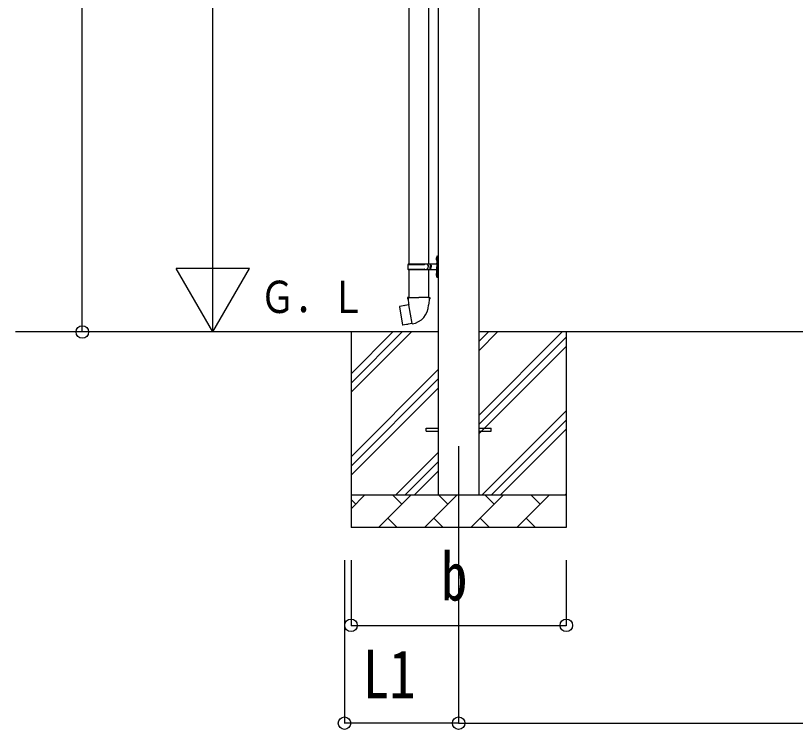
# Model space of a CAD drawing. Units: millimetres, scale not verified. Extents: x -18922 to 18922, y -13365 to 13365.
# Drawn here: x -4755 to -2364, y -4738 to -2548 of the extents above; entities that cross this region are included whole.
import ezdxf
from ezdxf.enums import TextEntityAlignment as Align

# ---------------------------------------------------------------- set-up
doc = ezdxf.new("R2010")
doc.units = ezdxf.units.MM
doc.header["$LTSCALE"] = 50
for name, color, linetype in [('0-4_YKK_12', 2, 'Continuous'), ('0-5_YKK_13', 4, 'Continuous'), ('0-6_YKK_A1', 4, 'Continuous'), ('0-7_YKK_D', 6, 'Continuous')]:
    doc.layers.add(name, color=color, linetype=linetype)
doc.styles.add('ＭＳ ゴシック', font='')
doc.styles.get('ＭＳ ゴシック').set_extended_font_data('MS Gothic')

msp = doc.modelspace()

# ---------------------------------------------------------------- linework, layer by layer
at = {"layer": '0-4_YKK_12'}
msp.add_line((-3396.45, -3868.5), (-3396.45, -4368.5), dxfattribs=at)
at = {"layer": '0-5_YKK_13'}
for p, q in [((-3548.95, -2404.99), (-3548.95, -3309.5)), ((-3488.95, -2404.99), (-3488.95, -3309.5)), ((-3465.26, -3292.35), (-3463.21, -3293.35)), ((-3463.99, -3290.35), (-3463.35, -3290.35)), ((-3463.99, -3290.35), (-3463.99, -3298.65)), ((-3463.99, -3298.65), (-3463.35, -3298.65)), ((-3463.35, -3290.35), (-3463.35, -3298.65)), ((-3463.35, -3290.35), (-3462.95, -3290.75)), ((-3463.35, -3298.65), (-3462.95, -3298.25)), ((-3463.21, -3293.35), (-3462.6, -3294.5)), ((-3462.95, -3286.5), (-3459.95, -3285)), ((-3462.95, -3286.5), (-3462.95, -3318.5)), ((-3462.95, -3290.75), (-3462.95, -3298.25)), ((-3459.95, -3285), (-3459.95, -3318.5)), ((-3459.95, -3285), (-3458.95, -3285)), ((-3458.95, -3285), (-3458.95, -3318.5)), ((-3551.95, -3311.5), (-3501.62, -3311.5)), ((-3550.95, -3309.5), (-3464.95, -3309.5)), ((-3550.95, -3309.5), (-3550.95, -3311.5)), ((-3491.95, -3309.5), (-3491.95, -3314)), ((-3491.95, -3314), (-3489.95, -3314)), ((-3491.95, -3327.5), (-3491.95, -3323)), ((-3491.95, -3323), (-3489.95, -3323)), ((-3489.95, -3314), (-3489.95, -3318.5)), ((-3489.95, -3323), (-3489.95, -3318.5)), ((-3483.95, -3309.5), (-3483.95, -3318.5)), ((-3483.95, -3314), (-3480.95, -3314)), ((-3483.95, -3327.5), (-3483.95, -3318.5)), ((-3483.95, -3323), (-3480.95, -3323)), ((-3480.95, -3314), (-3480.95, -3318.5)), ((-3480.95, -3323), (-3480.95, -3318.5)), ((-3462.95, -3350.5), (-3462.95, -3318.5)), ((-3459.95, -3352), (-3459.95, -3318.5)), ((-3458.95, -3352), (-3458.95, -3318.5)), ((-3551.95, -3325.5), (-3501.62, -3325.5)), ((-3550.95, -3327.5), (-3550.95, -3325.5)), ((-3550.95, -3327.5), (-3464.95, -3327.5)), ((-3548.95, -3327.5), (-3548.95, -3412.43)), ((-3488.95, -3327.5), (-3488.95, -3412.43)), ((-3465.26, -3340.35), (-3463.21, -3341.35)), ((-3463.99, -3338.35), (-3463.35, -3338.35)), ((-3463.99, -3338.35), (-3463.99, -3346.65)), ((-3463.99, -3346.65), (-3463.35, -3346.65)), ((-3463.35, -3338.35), (-3463.35, -3346.65)), ((-3463.35, -3338.35), (-3462.95, -3338.75)), ((-3463.35, -3346.65), (-3462.95, -3346.25)), ((-3463.21, -3341.35), (-3462.6, -3342.5)), ((-3462.95, -3338.75), (-3462.95, -3346.25)), ((-3462.95, -3350.5), (-3459.95, -3352)), ((-3459.95, -3352), (-3458.95, -3352)), ((-3550.8, -3412.43), (-3552.95, -3413.21)), ((-3552.95, -3413.21), (-3552.95, -3416.83)), ((-3552.95, -3416.83), (-3550.71, -3417.64)), ((-3550.8, -3412.43), (-3518.95, -3412.43)), ((-3550.8, -3412.43), (-3550.71, -3417.64)), ((-3550.71, -3417.64), (-3550.45, -3432.43)), ((-3487.1, -3412.43), (-3518.95, -3412.43)), ((-3484.95, -3416.83), (-3487.2, -3417.64)), ((-3487.1, -3412.43), (-3484.95, -3413.21)), ((-3484.95, -3413.21), (-3484.95, -3416.83)), ((-3577.41, -3440.88), (-3578.22, -3442.05)), ((-3578.22, -3442.05), (-3568.6, -3496.61)), ((-3549.55, -3435.63), (-3577.41, -3440.88)), ((-3564.67, -3438.28), (-3564.88, -3438.52)), ((-3550.45, -3432.43), (-3549.1, -3434.43)), ((-3539.19, -3492.92), (-3549.32, -3435.45)), ((-3549.3, -3434.63), (-3549.3, -3435.33)), ((-3549.1, -3434.43), (-3549.14, -3434.43)), ((-3488.77, -3434.37), (-3488.84, -3436.53)), ((-3487.45, -3432.43), (-3488.77, -3434.37)), ((-3554.58, -3495.52), (-3554.86, -3495.36)), ((-3538.89, -3493.69), (-3539.13, -3493.02)), ((-3496.45, -3814), (-3458.95, -3814)), ((-3496.45, -3823), (-3496.45, -3814)), ((-3496.45, -3823), (-3458.95, -3823)), ((-3333.95, -3814), (-3296.45, -3814)), ((-3333.95, -3823), (-3296.45, -3823)), ((-3296.45, -3823), (-3296.45, -3814))]:
    msp.add_line(p, q, dxfattribs=at)
for points in [[(-3465.26, -3296.65), (-3463.21, -3295.65), (-3462.6, -3294.5)], [(-3465.26, -3344.65), (-3463.21, -3343.65), (-3462.6, -3342.5)], [(-3487.1, -3412.43), (-3487.2, -3417.64), (-3487.45, -3432.43)], [(-3562.43, -3438.06), (-3562.71, -3437.9), (-3564.67, -3438.28)], [(-3539.46, -3492.83), (-3567.44, -3497.43), (-3568.6, -3496.61)], [(-3552.39, -3494.96), (-3552.6, -3495.19), (-3554.58, -3495.52)]]:
    msp.add_lwpolyline(points, dxfattribs=at)
for centre, radius, start, end in [((-3459.66, -3294.5), 6, 136.21765, 223.78235), ((-3503.2, -3318.5), 49.25, 171.82876, 180.00002), ((-3503.2, -3318.5), 49.25, 180.00002, 188.17127), ((-3501.62, -3309.5), 2, 270, 359.99998), ((-3464.95, -3307.5), 2, 270, 359.99998), ((-3501.62, -3327.5), 2, 0.00005, 90.00004), ((-3459.66, -3342.5), 6, 136.21765, 223.78235), ((-3464.95, -3329.5), 2, 0.00005, 90.00004), ((-3549.6, -3435.33), 0.3, 280.66842, 0), ((-3549.1, -3434.63), 0.2, 100, 180), ((-3549.1, -3434.43), 60.3, 279.96938, 358), ((-3539.41, -3493.13), 0.3, 20, 99.33158), ((-3538.7, -3493.62), 0.2, 200, 279.96938)]:
    msp.add_arc(centre, radius, start, end, dxfattribs=at)
at = {"layer": '0-6_YKK_A1'}
for p, q in [((-3458.95, -1221), (-3458.95, -4018.5)), ((-3333.95, -4018.5), (-3333.95, -1221)), ((-3458.95, -3518.5), (-4754.75, -3518.5)), ((-3726.45, -3518.5), (-3726.45, -4118.5)), ((-3726.45, -3703.55), (-3541.4, -3518.5)), ((-3726.45, -3675.27), (-3569.69, -3518.5)), ((-3726.45, -3646.98), (-3597.97, -3518.5)), ((-458.95, -3518.5), (-3333.95, -3518.5)), ((-3333.95, -3773.6), (-3078.86, -3518.5)), ((-3333.95, -3575.61), (-3276.85, -3518.5)), ((-3333.95, -3547.32), (-3305.13, -3518.5)), ((-3333.95, -3801.88), (-3066.45, -3534.38)), ((-3066.45, -3518.5), (-3066.45, -4118.5)), ((-3333.95, -3830.17), (-3066.45, -3562.67)), ((-3726.45, -3901.54), (-3458.95, -3634.04)), ((-3726.45, -3929.82), (-3458.95, -3662.32)), ((-3726.45, -3958.11), (-3458.95, -3690.61)), ((-3324.3, -4018.5), (-3066.45, -3760.66)), ((-3296.01, -4018.5), (-3066.45, -3788.94)), ((-3267.73, -4018.5), (-3066.45, -3817.23)), ((-3588.86, -4018.5), (-3458.95, -3888.6)), ((-3560.57, -4018.5), (-3458.95, -3916.88)), ((-3532.29, -4018.5), (-3458.95, -3945.17)), ((-3069.74, -4018.5), (-3066.45, -4015.22)), ((-3726.45, -4018.5), (-3066.45, -4018.5)), ((-3726.45, -4061.39), (-3683.56, -4018.5)), ((-3712.11, -4047.05), (-3726.45, -4032.71)), ((-3642.14, -4118.5), (-3542.14, -4018.5)), ((-3570.69, -4047.05), (-3599.25, -4018.5)), ((-3500.72, -4118.5), (-3400.72, -4018.5)), ((-3429.27, -4047.05), (-3457.82, -4018.5)), ((-3359.3, -4118.5), (-3259.3, -4018.5)), ((-3287.85, -4047.05), (-3316.4, -4018.5)), ((-3217.88, -4118.5), (-3117.88, -4018.5)), ((-3146.43, -4047.05), (-3174.98, -4018.5)), ((-3613.59, -4089.95), (-3585.03, -4118.5)), ((-3472.16, -4089.95), (-3443.61, -4118.5)), ((-3330.74, -4089.95), (-3302.19, -4118.5)), ((-3189.32, -4089.95), (-3160.77, -4118.5)), ((-3066.45, -4118.5), (-3726.45, -4118.5))]:
    msp.add_line(p, q, dxfattribs=at)
at = {"layer": '0-7_YKK_D'}
for p, q in [((-4550.19, -3518.5), (-4550.19, -867.14)), ((-4150.19, -3293.5), (-4150.19, -1443.5)), ((-4150.19, -3518.5), (-4150.19, -3128.79)), ((-4150.19, -3518.5), (-4262.69, -3323.64)), ((-4037.69, -3323.64), (-4262.69, -3323.64)), ((-4150.19, -3518.5), (-4037.69, -3323.64)), ((-3850.19, -3518.5), (-4551.19, -3518.5)), ((-3850.19, -3518.5), (-4151.19, -3518.5)), ((-3746.26, -4218.5), (-3746.26, -4719.5)), ((-3726.45, -4218.5), (-3726.45, -4419.5)), ((-3396.45, -4218.5), (-3396.45, -4719.5)), ((-3396.45, -4218.5), (-3396.45, -4719.5)), ((-3066.45, -4218.5), (-3066.45, -4419.5)), ((-3726.45, -4418.5), (-3066.45, -4418.5)), ((-3396.45, -4718.5), (-3746.26, -4718.5)), ((-3396.45, -4718.5), (-396.45, -4718.5))]:
    msp.add_line(p, q, dxfattribs=at)
for centre in [(-4550.19, -3518.5), (-3726.45, -4418.5), (-3066.45, -4418.5), (-3746.26, -4718.5), (-3396.45, -4718.5), (-3396.45, -4718.5)]:
    msp.add_circle(centre, 19.12, dxfattribs=at)

# ---------------------------------------------------------------- texts
at = {"layer": '0-6_YKK_A1', "style": 'ＭＳ ゴシック', "width": 0.8}
msp.add_text('Ｇ．Ｌ', height=98.97, dxfattribs=at).set_placement((-4005.78, -3490.05), align=Align.BOTTOM_LEFT)
at = {"layer": '0-7_YKK_D', "style": 'ＭＳ ゴシック', "width": 0.8}
for s, p in [('b', (-3450.45, -4386.5)), ('L1', (-3690.15, -4686.5))]:
    msp.add_text(s, height=148.5, dxfattribs=at).set_placement(p, align=Align.BOTTOM_LEFT)

doc.saveas('drawing.dxf')
